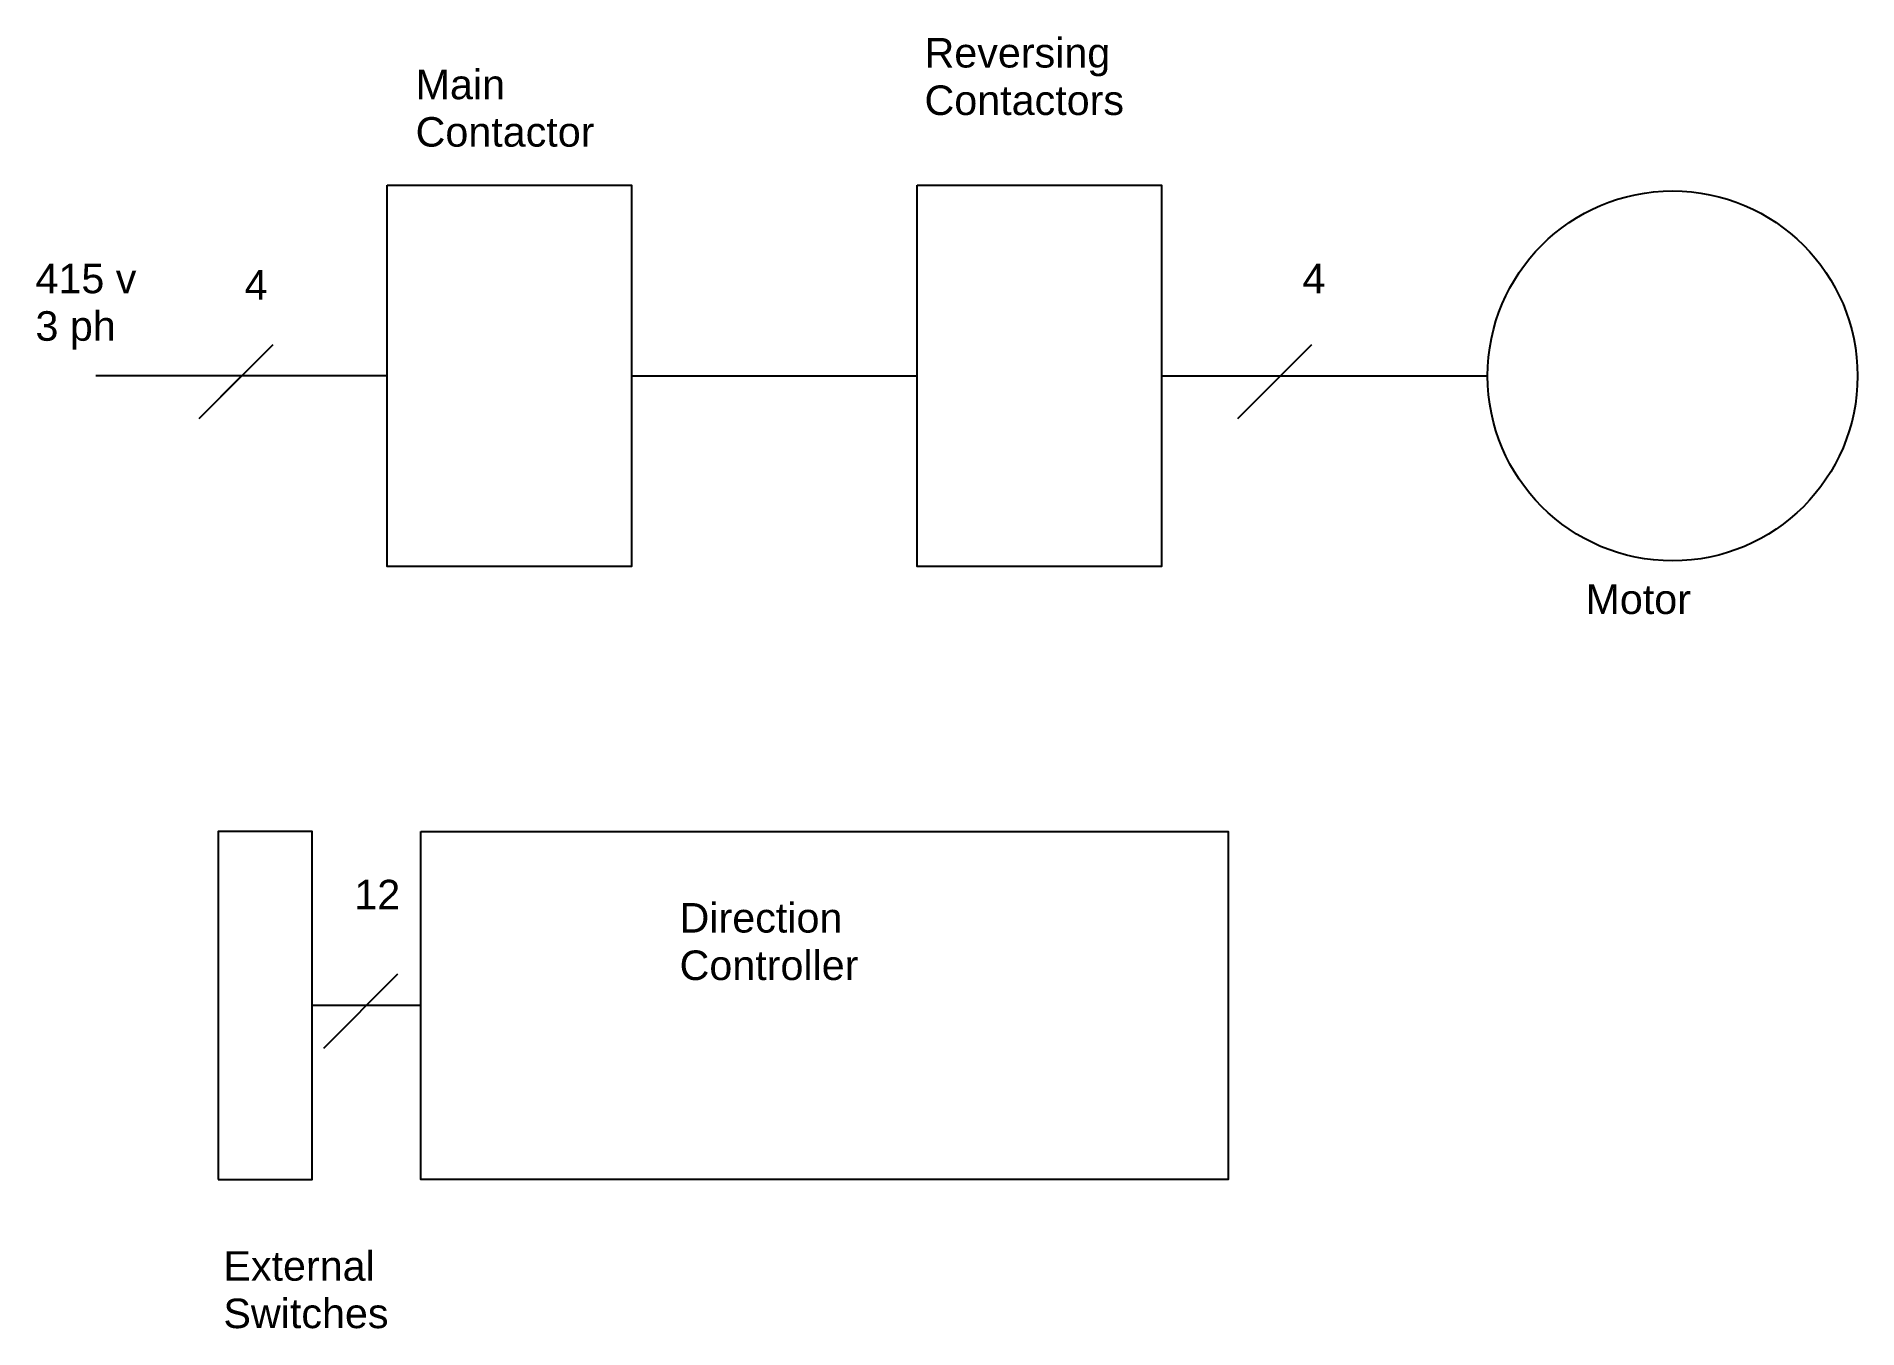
# Model space of a CAD drawing. Header units: millimetres. Extents: x 1744 to 4826, y 357 to 2545.
import ezdxf

# ---------------------------------------------------------------- set-up
doc = ezdxf.new("R2010")
doc.units = ezdxf.units.MM
doc.styles.get("Standard").update_dxf_attribs({"font": 'arial.ttf'})

msp = doc.modelspace()

# ---------------------------------------------------------------- linework, layer by layer
for p, q in [((2019.1, 1898.1), (2144.5, 2023.4)), ((3777.3, 1898.1), (3902.6, 2023.4)), ((2337.7, 1970), (1844.5, 1970)), ((2091.1, 1970), (2019.1, 1898.1)), ((2750.9, 1970), (3234.7, 1970)), ((3648, 1970), (4200.2, 1970)), ((2230.4, 832.3), (2355.7, 957.7)), ((2394.2, 904.3), (2210.5, 904.3))]:
    msp.add_line(p, q)
for points in [[(2337.7, 2292.9), (2750.9, 2292.9), (2750.9, 1647.1), (2337.7, 1647.1)], [(3234.7, 2292.9), (3648, 2292.9), (3648, 1647.1), (3234.7, 1647.1)], [(2051.6, 609.6), (2210.5, 609.6), (2210.5, 1199), (2051.6, 1199)], [(2394.2, 1199), (3761, 1199), (3761, 609.6), (2394.2, 609.6)]]:
    msp.add_lwpolyline(points, close=True)
msp.add_circle((4513.2, 1970), 313.1)

# ---------------------------------------------------------------- texts
for s, p in [('Reversing', (3247, 2492)), ('Main', (2385.6, 2438.4)), ('Contactors ', (3247, 2411.7)), ('Contactor ', (2385.6, 2358.1)), ('415 v ', (1742.2, 2109.9)), ('4', (3886.8, 2109.9)), ('4', (2096.1, 2099.1)), ('3 ph ', (1742.2, 2029.5)), ('Motor', (4365.8, 1567)), ('12', (2281.9, 1067)), ('Direction ', (2832.4, 1027.7)), ('Controller', (2832.4, 947.4)), ('External ', (2060.3, 438.4)), ('Switches ', (2060.3, 358.1))]:
    msp.add_text(s, height=50).set_placement(p)

doc.saveas('drawing.dxf')
